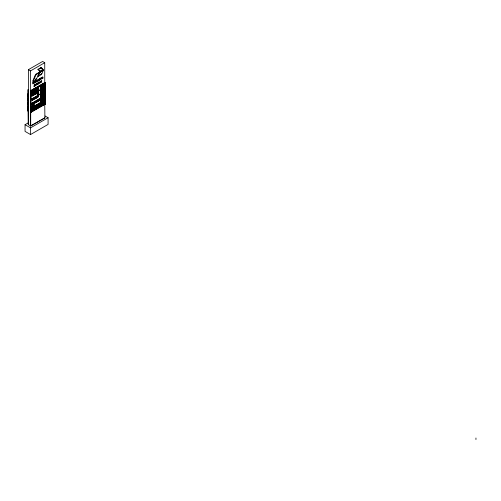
<?xml version="1.0" encoding="UTF-8"?>
<svg xmlns="http://www.w3.org/2000/svg" width="501" height="501" viewBox="0 0 501 501"><rect width="100%" height="100%" fill="white"/><g stroke="black" fill="none" stroke-linecap="round" stroke-linejoin="round"><path stroke-width="0.75" d="M28.425 122.751L25.05 124.699L25.05 131.394L30.53 134.556L48.083 124.423L48.083 117.729L45.04 115.975M28 89.629L28.131 111.278L28.131 89.71M28.394 124.699L28.394 69.664L42.604 61.46L44.739 62.694L44.739 82.847M28.563 109.938L28.563 107.189M28.563 105.623L28.563 102.874M28.563 101.308L28.563 98.559M28.563 96.994L28.563 94.244M28.563 92.685L28.563 89.929M30.53 134.556L30.53 127.861L48.083 117.729M44.739 62.694L30.53 70.898L30.53 125.933L44.908 117.829L44.739 104.158M28.394 111.128L28 110.89L28 106.807L28.225 124.605L30.699 126.033L30.699 112.456L45.134 104.083L44.871 99.849L44.871 103.926L45.265 104.164L30.53 112.362L30.53 90.794L45.002 82.44L45.265 104.164M41.627 87.237L41.777 86.21C40.932 87.5 42.203 86.579 41.32 87.45L41.752 87.374M42.122 86.98C43.167 86.679 41.821 86.028 41.946 87.224L42.103 86.491L42.585 86.404L41.978 87.243M43.236 86.304C42.898 85.759 43.099 85.878 43.387 86.397L42.779 86.779L43.387 86.397M43.706 86.034L44.013 85.89M44.194 85.934L44.194 84.813L44.163 85.978L43.587 86.316M35.828 89.904L35.972 88.746L36.385 89.203L36.805 88.264L36.942 89.259L37.6 87.8L37.919 88.696L37.919 87.619L38.802 87.111L38.496 87.807L38.834 88.17L38.37 88.07L36.711 89.397L36.636 88.727L36.304 89.629L36.135 89.015L36.059 89.767L34.857 90.468L35.483 89.021L35.803 89.917M35.822 94.075L35.966 92.91L36.379 93.374L36.792 92.434L36.936 93.43M38.245 80.899L38.439 79.352L38.777 79.158L39.003 79.96L39.566 78.695L39.761 80.022L39.441 80.21L39.347 79.321L39.116 80.398L38.665 79.715L38.564 80.717L36.93 81.663L37.782 79.728L38.214 80.918M36.961 93.411L37.594 91.971L37.913 92.867M33.88 104.934L33.417 104.947L33.724 105.285C32.546 107.095 33.792 104.546 32.772 105.323L32.772 106.4L33.855 105.367L34.325 105.498L33.987 105.135L34.293 104.44L33.886 104.928M34.907 85.947L35.314 84.963L34.989 84.525L35.408 84.725L35.859 84.018L35.527 84.844L35.915 85.364L35.408 85.095L34.757 86.034L34.456 85.646L33.955 86.498L34.362 85.514L34.03 85.076L34.456 85.276L34.907 84.569L34.569 85.395L34.964 85.915M37.381 84.519L37.788 83.535L37.462 83.097L37.882 83.298L38.333 82.59L37.995 83.416L38.389 83.936M38.333 83.968L38.74 82.984L38.414 82.546L38.84 82.746L39.285 82.039L38.953 82.865L39.341 83.385L38.84 83.116L38.546 83.842L37.882 83.667L37.594 84.393L36.93 84.218L36.423 85.07L36.836 84.087L36.504 83.648L36.93 83.849L37.381 83.141L37.043 83.968L37.437 84.487M40.806 82.54L41.214 81.557L40.888 81.118L41.307 81.319L41.758 80.611L41.42 81.438L41.815 81.957L41.307 81.688L40.656 82.627L40.356 82.239L39.855 83.091L40.262 82.108L39.93 81.669L40.356 81.87L40.806 81.162L40.468 81.989L40.863 82.508M35.176 75.375L32.69 81.162L33.104 81.406L35.652 79.935A1.716 0.989 -60 0 0 36.548 78.826L39.26 72.789L38.84 72.545L36.166 74.092A1.973 1.14 -60 0 0 35.176 75.375L35.596 75.613A1.973 1.14 -60 0 1 36.586 74.336L39.26 72.789M33.104 81.406L35.596 75.613M41.852 73.71L43.249 70.484L42.829 70.24L40.262 71.724A1.422 0.82 -60 0 0 39.454 72.664L38.013 75.989L38.433 76.233L40.969 74.768A1.497 0.864 -60 0 0 41.852 73.71L41.433 73.472A1.497 0.864 -60 0 1 41.326 73.691M38.433 76.233L39.873 72.902A1.422 0.82 -60 0 1 40.681 71.962L43.249 70.484M37.882 92.885L38.22 92.121L37.913 91.783L38.796 91.276L38.489 91.971L38.828 92.341L38.364 92.24L36.705 93.562L36.629 92.898L36.297 93.8L36.128 93.186L36.053 93.938L34.851 94.633L35.477 93.192L35.796 94.088M38.239 73.891L38.84 72.545M42.754 91.119L43.362 90.8L42.904 90.856M32.847 109.807L33.398 108.755L32.847 109.807L33.58 109.425L33.053 109.525M33.943 108.974L33.767 109.274L33.83 108.642L34.494 108.892L33.799 109.293M41.946 95.86L42.585 95.04L42.097 95.597M41.145 100.663L41.752 100.344L41.295 100.4M41.946 100.2L42.554 99.881L42.097 99.937M42.904 99.474L43.211 99.33M40.756 99.943L40.756 100.469M38.828 106.394L38.859 105.736L38.796 106.375L39.404 105.955L38.997 106.093M43.95 102.893C44.645 103.137 43.167 103.081 44.025 102.686M38.013 69.288L40.55 67.823A1.497 0.864 -60 0 1 41.433 67.86L43.249 69.72L40.681 71.205A1.296 0.751 -60 0 1 39.873 71.198L38.013 69.288L39.873 71.198M38.433 69.533L40.969 68.067A1.497 0.864 -60 0 1 41.852 68.105M40.907 70.591L42.184 69.852M30.661 90.869L45.134 82.822L45.134 86.905L30.93 95.109L30.93 91.025L45.134 82.822M30.53 90.794L45.265 82.59M44.57 86.529L40.637 88.802L40.631 86.047L44.57 83.78L44.57 86.529L44.508 83.886L40.7 86.084L40.7 88.69M45.134 87.061L30.93 95.265L30.93 99.423L45.134 91.22L44.871 86.905L45.134 91.22M42.41 91.176L41.946 91.583C42.704 91.815 42.422 90.005 42.585 91.22M41.752 91.733L41.32 91.808C42.291 91.195 40.907 91.057 41.627 91.595M45.134 91.376L30.93 99.574L30.93 103.738L45.134 95.534L44.871 91.22L45.134 95.534M43.587 94.952L44.163 94.614L43.706 94.67M45.134 95.685L30.93 103.889L30.93 108.047L45.134 99.849L44.871 95.534L45.134 99.849M42.779 99.749L43.33 98.879L43.387 99.367M43.587 99.286L44.163 98.954L43.706 99.004M45.134 100L30.93 108.203L30.93 112.287M31.557 108.617L44.508 101.146L44.508 103.745M30.699 126.033L44.908 117.829M40.55 67.823L40.969 68.067M43.249 69.72L41.433 67.86M40.681 71.205L40.262 70.96A1.296 0.751 -60 0 1 39.454 70.954M40.262 71.724L40.681 71.962M39.454 72.664L39.873 72.902M40.969 74.768L40.55 74.524A1.497 0.864 -60 0 0 40.725 74.411M36.166 74.092L36.586 74.336M28.394 69.664L30.53 70.898M36.128 78.582L36.548 78.826M35.239 79.69L35.652 79.935M45.134 86.905L44.871 82.671M25.05 124.699L30.53 127.861M32.014 109.112L31.995 109.625L32.659 108.704L32.045 109.055M40.756 100.707L40.756 100.187M475.95 437.999L475.95 439.54M45.002 82.44L45.002 104.008M44.508 96.831L44.508 99.43L40.7 101.628L40.7 99.029M30.799 90.944L30.799 112.518M35.953 78.914A1.716 0.989 -60 0 1 35.815 79.12M35.584 79.402A1.716 0.989 -60 0 1 35.327 79.628M28 102.498L28.263 106.807L28 102.498M28 98.183L28.263 102.498L28 98.183M28 93.869L28.263 98.183L28 93.869M31.889 92.854L32.095 93.812L32.546 92.472L31.889 92.854M31.889 91.101L31.889 92.178L32.571 90.988L31.889 91.101M32.12 91.195L32.12 91.195M32.665 92.403C32.177 94.15 34.074 92.923 33.486 91.934L33.028 93.048L32.665 92.403M32.703 90.631L32.703 91.708C33.348 91.307 33.348 90.286 32.703 90.631M32.897 82.546L32.897 83.986L33.824 82.389L32.897 82.546M33.216 82.671L33.216 83.009L33.216 82.671M33.429 90.211L33.429 91.288L33.667 90.731L34.156 90.869L34.055 89.973L33.429 90.211M33.673 91.821L33.673 92.898L33.905 92.341L34.4 92.478L34.293 91.583L33.673 91.821M33.667 90.299L33.667 90.299M33.905 91.915L33.905 91.915M34.005 81.907L34.005 83.348L34.769 82.909L34.337 82.59L34.769 81.469L34.005 81.907M34.181 89.779L34.387 90.737L34.838 89.397L34.181 89.779M34.494 91.345L34.494 92.422C35.433 92.265 35.439 90.531 34.494 91.345M34.726 91.833L34.726 91.833M34.995 81.337L34.995 82.778L35.308 82.032L35.978 82.208L35.84 81.012L34.995 81.337M35.308 81.456L35.308 81.838L35.308 81.456M36.009 80.755L36.291 82.026L36.905 80.235L36.009 80.755M39.955 78.475L39.955 79.916L40.293 78.281L39.955 78.475M40.568 78.118L40.568 79.559L40.875 78.388L41.458 79.045L41.783 78.857L41.783 77.417L41.483 78.588L40.894 77.931L40.568 78.118M41.138 86.579L41.195 87.068L41.138 86.579M41.946 86.116L42.003 86.604L41.978 86.066L42.554 85.727L42.529 86.304L42.585 85.746L41.946 86.116M42.754 85.646L42.804 86.141L43.362 85.264L42.754 85.646M42.992 102.912L42.522 102.912L42.472 103.5L42.472 102.937L42.992 102.912M43.556 85.183L43.612 85.677L43.556 85.183M32.358 106.099C32.077 107.245 31.92 105.404 32.358 106.099M36.059 90.988C35.652 92.29 35.439 90.293 36.059 90.988M38.139 93.618L38.577 93.349L38.101 94.42L38.802 94.019L38.759 93.092L38.139 93.618M37.231 90.061L37.375 90.762L37.869 89.547L37.231 90.061M37.331 94.082L37.475 94.783L37.97 93.568L37.331 94.082M32.565 95.24L31.882 96.349L31.882 95.271L32.565 95.24M32.728 99.474L32.039 100.582L32.039 99.505L32.728 99.474M32.471 103.882L31.788 104.991L31.788 103.914L32.471 103.882M36.034 101.828L35.959 102.58L34.751 103.275L35.07 102.016L35.383 101.835L35.703 102.73L35.865 101.553L36.285 102.016L36.698 101.077L36.604 102.21C36.598 100.494 36.285 103.507 36.034 101.828M36.31 90.844L36.229 91.201A0.708 0.407 -60 0 1 35.54 91.752L35.414 91.677A0.695 0.401 -60 0 1 35.414 91.044L35.546 90.806A0.683 0.395 -60 0 1 36.16 90.524L36.31 90.844M38.07 89.497C37.963 91.633 39.473 88.107 38.07 89.497M32.615 105.949L31.788 106.963C31.15 106.412 32.396 104.991 32.615 105.949M34.106 94.32L34.149 95.04L33.655 94.902L33.423 95.459L33.423 94.376L34.106 94.32M34.262 98.559L34.306 99.273L33.811 99.135L33.58 99.693L33.58 98.616L34.262 98.559M34.012 102.962L34.055 103.682L33.561 103.544L33.329 104.102L33.329 103.024L34.012 102.962M36.285 85.026L36.285 85.026M39.711 83.047L39.711 83.047M37.45 89.942L37.45 89.942M37.55 93.956L37.55 93.956M38.502 89.779L38.283 90.011L38.502 89.779M32.327 95.372L32.114 95.616L32.327 95.372M32.484 99.605L32.271 99.856L32.484 99.605M32.233 104.014L32.02 104.264L32.233 104.014M33.861 94.501L33.655 94.752L33.861 94.501M34.018 98.741L33.811 98.991L34.018 98.741M33.767 103.143L33.561 103.394L33.767 103.143M35.333 89.284L35.208 89.861L35.333 89.284M35.32 93.455L35.202 94.031L35.32 93.455M35.477 97.695L35.358 98.265L35.477 97.695M37.443 88.07L37.318 88.639L37.443 88.07M35.227 102.098L35.101 102.674L35.227 102.098M37.437 92.234L37.312 92.81L37.437 92.234M38.896 99.981L38.771 100.551L38.896 99.981M37.569 80.085L37.406 80.849L37.569 80.085M42.554 77.21L42.385 77.974L42.554 77.21M35.302 98.503L35.007 98.872L35.634 97.426L35.953 98.321L35.302 98.503M38.721 100.795L38.42 101.158L39.053 99.718L39.372 100.613L38.721 100.795M42.309 78.294L41.909 78.789L42.76 76.853L43.192 78.043L42.309 78.294M41.777 95.303L41.777 94.846L41.777 95.303M41.777 91.025L41.777 90.568L41.777 91.025M42.585 90.562L42.554 90.086L42.585 90.562M43.387 90.099L43.362 89.623L43.387 90.099M44.194 89.629L44.194 89.172L44.194 89.629M35.414 107.571L35.383 107.032L35.414 107.571M36.335 107.039L36.335 106.519L36.335 107.039M44.194 93.906L44.194 93.449L44.194 93.906M37.256 106.513L37.256 105.987L36.56 106.35C36.742 107.665 36.316 106.106 37.055 106.268L37.224 105.968L37.256 106.513M37.901 106.137L37.901 106.137M41.777 99.636L41.777 99.179L41.777 99.636M42.585 99.173L42.554 98.697L42.585 99.173M39.523 105.204L39.435 104.828L39.523 105.204M43.387 98.71L43.362 98.234L43.387 98.71M40.443 104.671L40.412 104.127L39.748 104.509L40.443 104.145L40.443 104.671M44.194 98.246L44.194 97.789L44.194 98.246M41.082 104.302L41.082 104.302M42.284 103.607L42.284 103.087L41.589 103.45C41.771 104.765 41.345 103.2 42.078 103.369L42.253 103.068L42.284 103.607M43.199 103.081L43.199 102.517L43.199 103.081M41.295 91.263L41.145 90.938L41.295 91.263M42.097 90.8L41.946 90.474L42.097 90.8M42.904 90.337L42.754 90.005L42.904 90.337M43.706 89.867L43.556 89.541L43.706 89.867M33.022 108.905L32.847 108.535L33.58 108.072L32.884 108.473L33.022 108.905M33.943 108.373L33.767 107.959L33.943 108.373M34.857 107.847C35.74 108.222 34.268 107.464 34.857 107.847M42.097 95.077C42.723 95.015 41.99 95.453 41.946 94.752L42.554 94.363L42.097 95.077M35.778 107.314L35.609 106.938L35.778 107.314M42.904 94.614C43.524 94.551 42.798 94.99 42.754 94.282L43.362 93.9L42.904 94.614M36.066 107.383L35.978 106.932L36.066 107.383M43.706 94.144L43.556 93.819L43.706 94.144M41.295 99.874L41.145 99.549L41.295 99.874M38.965 105.473L38.796 105.097L38.965 105.473M39.404 104.809L38.828 105.041L39.404 104.809M42.904 98.947L42.754 98.622L42.904 98.947M39.886 104.941C39.028 104.784 40.869 105.016 39.898 104.997M43.706 98.484L43.556 98.158L43.706 98.484M41.752 86.191L41.17 86.529L41.752 86.191M44.163 84.801L43.587 85.132L44.163 84.801M41.752 90.549L41.17 90.888L41.752 90.549M42.128 91.339L42.097 91.32M32.114 109.494L32.59 109.356L32.114 109.494M32.559 109.337L32.571 109.863L32.59 109.356M44.163 89.159L43.587 89.491L44.163 89.159M32.54 109.919L31.932 110.276L32.54 109.919M43.706 90.393L43.706 90.393M43.737 90.412L44.163 90.337L43.737 90.412M41.752 94.827L41.17 95.165L41.752 94.827M36.304 106.5L35.64 106.882L36.304 106.5M42.929 95.152L43.362 95.084L42.929 95.152M44.163 93.436L43.587 93.768L44.163 93.436M36.711 106.838L37.193 106.7L36.711 106.838M37.162 106.682L37.256 107.302L37.193 106.7M41.752 99.167L41.17 99.499L41.752 99.167M42.109 99.461L42.497 99.323L42.109 99.461M44.163 97.77L43.587 98.102L44.163 97.77M41.733 103.939L41.552 104.822L41.621 104.145L42.216 103.801L41.733 103.939M42.184 103.776L42.284 104.396L42.216 103.801M44.119 101.985L43.512 102.436L44.119 101.985M43.6 103.438C44.113 104.321 43.017 101.496 43.562 103.419M43.33 90.261L43.387 90.756L43.387 90.299M44.138 89.798L44.194 90.286L44.138 89.798M41.721 95.472L41.777 95.96L41.721 95.472M34.751 108.11L34.688 108.78L34.751 108.11M35.352 107.765L35.414 108.36L35.414 107.803M35.671 107.577L35.609 108.254L35.671 107.577M43.33 94.539L43.387 95.033L43.387 94.576M36.272 107.233L36.335 107.834L36.272 107.233M36.592 107.045L36.529 107.721L36.592 107.045M44.138 94.075L44.194 94.564L44.138 94.075M37.494 105.811L38.214 105.498L37.494 105.811M37.832 106.331L37.813 106.989L37.832 106.331M41.721 99.805L41.777 100.294L41.721 99.805M39.46 105.392L39.435 105.899L39.46 105.392M39.779 105.21L39.717 105.88L39.779 105.21M40.681 103.97L41.401 103.657L40.681 103.97M40.381 104.859L40.443 105.46L40.381 104.859M44.138 98.409L44.194 98.904L44.138 98.409M41.019 104.49L41.001 105.147L41.019 104.49M42.535 103.613L42.472 104.289L42.535 103.613M43.136 103.269L43.199 103.87L43.136 103.269M42.585 90.105L41.978 90.418L42.554 90.086M43.387 89.641L42.779 89.955L43.362 89.623M35.414 107.051L34.719 107.414L35.383 107.032M42.585 98.716L41.978 99.035L42.554 98.697M43.387 98.252L42.779 98.572L43.362 98.234M33.26 94.476L32.697 94.795L32.697 95.879C33.749 95.152 32.584 95.359 33.26 94.476M34.832 93.562L34.174 93.944L34.381 94.908L34.832 93.562M44.57 88.088L40.637 90.362L40.637 93.117L44.57 90.844L44.57 88.088M44.508 88.201L40.7 90.399L40.7 93.004L44.508 90.806L44.508 88.201M33.417 98.71L32.853 99.035L32.853 100.112C33.905 99.392 32.74 99.599 33.417 98.71M34.989 97.801L34.331 98.183L34.538 99.142L34.989 97.801M36.291 97.05L36.041 98.271L36.604 97.945L36.291 97.05M36.98 96.649L36.73 97.877L36.98 96.649M37.775 96.192L37.112 96.574L37.318 97.538L37.775 96.192M38.458 95.797L37.894 96.123L37.894 97.2C38.946 96.48 37.782 96.687 38.458 95.797M44.57 92.403L40.637 94.676L40.637 97.426L44.57 95.159L44.57 92.403M44.508 92.516L40.7 94.714L40.7 97.319L44.508 95.121L44.508 92.516M33.16 103.118L32.603 103.444L32.603 104.521C33.648 103.801 32.49 104.008 33.16 103.118M34.738 102.204L34.081 102.586L34.281 103.55L34.738 102.204M37.237 100.764L36.98 101.991L37.237 100.764M37.675 100.513L37.437 101.728L37.663 100.851L38.333 101.208L38.333 100.131L38.107 101.008L37.675 100.513M44.57 96.718L40.637 98.991L40.637 101.741L44.57 99.467L44.57 96.718M44.57 101.033L31.494 108.579L31.494 111.335L44.57 103.782L44.57 101.033"/></g></svg>
